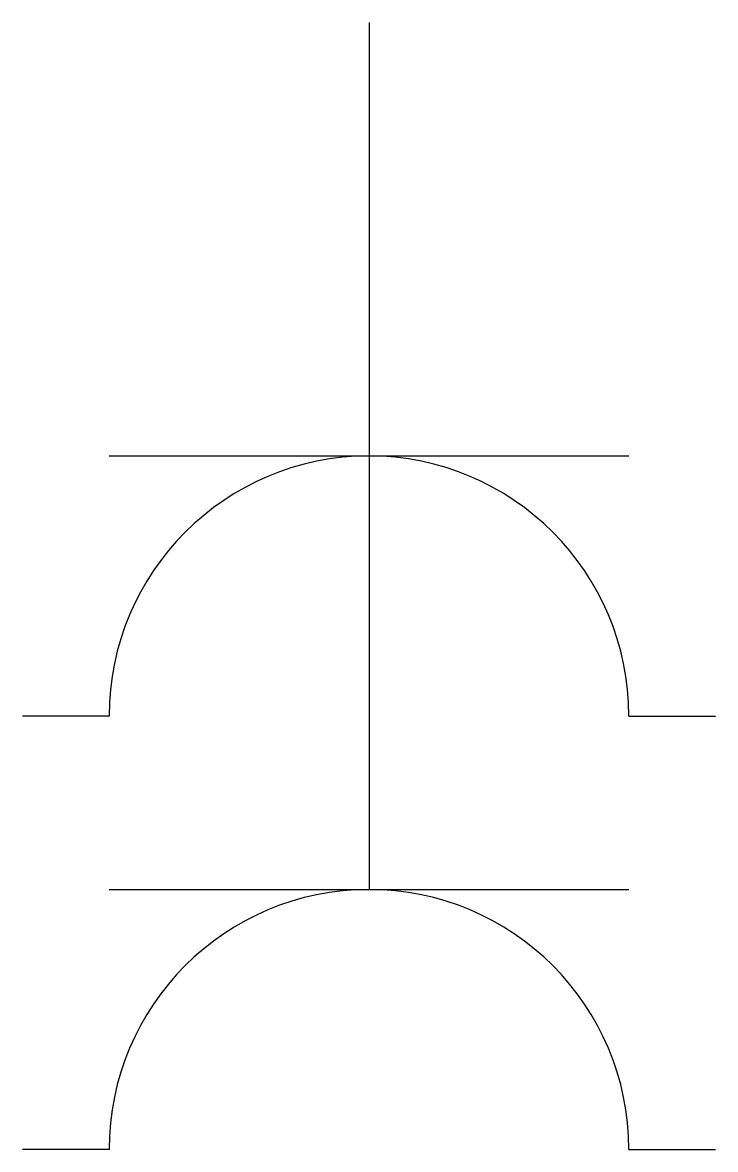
# Model space of a CAD drawing. Header units: millimetres. Extents: x -2.4 to 2.4, y -7.8 to 0.
import ezdxf

# ---------------------------------------------------------------- set-up
doc = ezdxf.new("R2010")
doc.units = ezdxf.units.MM

msp = doc.modelspace()

# ---------------------------------------------------------------- linework, layer by layer
at = {"transparency": 33554687}
for p, q in [((0, 0), (0, -6)), ((-1.8, -3), (1.8, -3)), ((-1.8, -4.8), (-2.4, -4.8)), ((1.8, -4.8), (2.4, -4.8)), ((-1.8, -6), (1.8, -6)), ((-1.8, -7.8), (-2.4, -7.8)), ((1.8, -7.8), (2.4, -7.8))]:
    msp.add_line(p, q, dxfattribs=at)
for centre in [(0, -4.8), (0, -7.8)]:
    msp.add_arc(centre, 1.8, 0, 180, dxfattribs=at)

doc.saveas('drawing.dxf')
